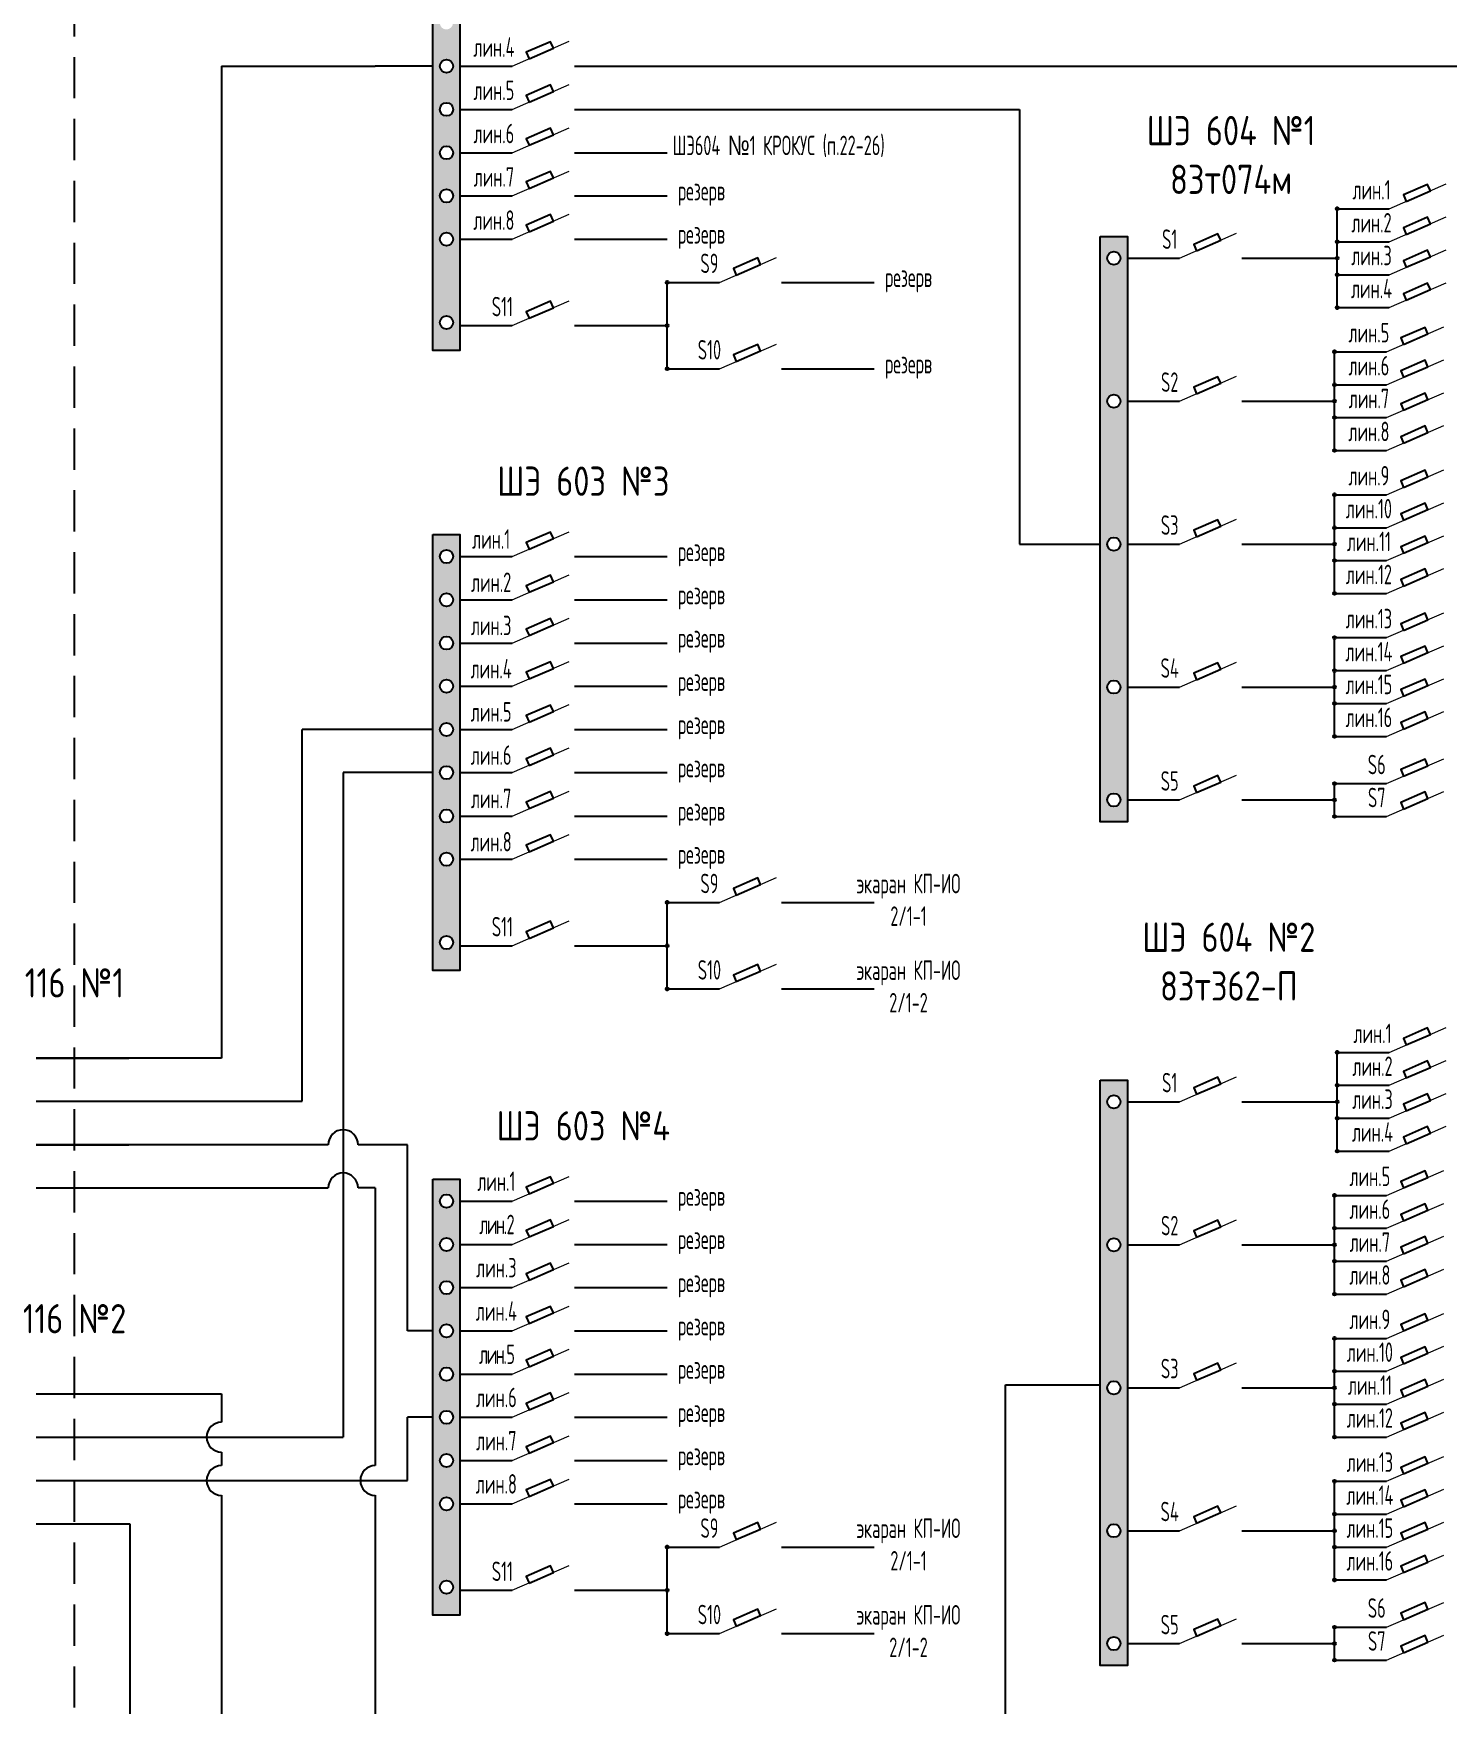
# Model space of a CAD drawing. Header units: millimetres. Extents: x 478 to 775, y 525 to 945.
# Drawn here: x 533.9 to 620.9, y 748.8 to 851.7 of the extents above; entities that cross this region are included whole.
import ezdxf

# ---------------------------------------------------------------- set-up
doc = ezdxf.new("R2010")
doc.units = ezdxf.units.MM
doc.header["$LTSCALE"] = 0.1
doc.linetypes.add('DASHEDX2', pattern=[38.1, 25.4, -12.7])
doc.styles.add('стиль1', font='txt.shx', dxfattribs={"width": 0.75, "height": 1.2})

msp = doc.modelspace()

# ---------------------------------------------------------------- hatches: boundary and pattern name
h = msp.add_hatch(color=256)
h.paths.add_polyline_path([(558.43, 832.14), (560.1, 832.14), (560.1, 858.96), (558.43, 858.96)])
h.paths.add_polyline_path([(558.86, 841.65, -1), (559.67, 841.65, -1)], flags=16)
h.paths.add_polyline_path([(558.86, 844.31, -1), (559.67, 844.31, -1)], flags=16)
h.paths.add_polyline_path([(559.67, 838.99, -1), (558.86, 838.99, -1)], flags=16)
h.paths.add_polyline_path([(558.86, 846.98, -1), (559.67, 846.98, -1)], flags=16)
h.paths.add_polyline_path([(558.86, 849.64, -1), (559.67, 849.64, -1)], flags=16)
h.paths.add_polyline_path([(559.67, 833.86, -1), (558.86, 833.86, -1)], flags=16)
h.paths.add_polyline_path([(558.86, 852.3, -1), (559.67, 852.3, -1)], flags=16)
h.paths.add_polyline_path([(558.86, 854.96, -1), (559.67, 854.96, -1)], flags=16)
h.paths.add_polyline_path([(558.86, 857.62, -1), (559.67, 857.62, -1)], flags=16)
h = msp.add_hatch(color=256)
h.paths.add_polyline_path([(614.16, 840.86), (614.07, 840.86), (614.07, 840.77, 0.414214)], flags=17)
h.paths.add_polyline_path([(613.98, 840.86, 0.414214), (614.07, 840.77), (614.07, 840.86), (614.16, 840.86, 1)])
h = msp.add_hatch(color=256)
h.paths.add_polyline_path([(599.49, 803.12), (601.17, 803.12), (601.17, 839.16), (599.49, 839.16)])
h.paths.add_polyline_path([(599.92, 820.22, -1), (600.74, 820.22, -1)], flags=16)
h.paths.add_polyline_path([(600.74, 811.42, -1), (599.92, 811.42, -1)], flags=16)
h.paths.add_polyline_path([(599.92, 829.02, -1), (600.74, 829.02, -1)], flags=16)
h.paths.add_polyline_path([(600.74, 804.47, -1), (599.92, 804.47, -1)], flags=16)
h.paths.add_polyline_path([(599.92, 837.82, -1), (600.74, 837.82, -1)], flags=16)
h = msp.add_hatch(color=256)
h.paths.add_polyline_path([(614.16, 838.83), (614.07, 838.83), (614.07, 838.74, 0.414214)], flags=17)
h.paths.add_polyline_path([(613.98, 838.83, 0.414214), (614.07, 838.74), (614.07, 838.83), (614.16, 838.83, 1)])
h = msp.add_hatch(color=256)
h.paths.add_polyline_path([(614.16, 837.82), (614.07, 837.82), (614.07, 837.73, 0.414214)], flags=17)
h.paths.add_polyline_path([(613.98, 837.82, 0.414214), (614.07, 837.73), (614.07, 837.82), (614.16, 837.82, 1)])
h = msp.add_hatch(color=256)
h.paths.add_polyline_path([(572.94, 836.33), (572.85, 836.33), (572.85, 836.24, 0.414214)], flags=17)
h.paths.add_polyline_path([(572.76, 836.33, 0.414214), (572.85, 836.24), (572.85, 836.33), (572.94, 836.33, 1)])
h = msp.add_hatch(color=256)
h.paths.add_polyline_path([(614.16, 836.8), (614.07, 836.8), (614.07, 836.71, 0.414214)], flags=17)
h.paths.add_polyline_path([(613.98, 836.8, 0.414214), (614.07, 836.71), (614.07, 836.8), (614.16, 836.8, 1)])
h = msp.add_hatch(color=256)
h.paths.add_polyline_path([(614.16, 834.78), (614.07, 834.78), (614.07, 834.69, 0.414214)], flags=17)
h.paths.add_polyline_path([(613.98, 834.78, 0.414214), (614.07, 834.69), (614.07, 834.78), (614.16, 834.78, 1)])
h = msp.add_hatch(color=256)
h.paths.add_polyline_path([(572.94, 833.67), (572.85, 833.67), (572.85, 833.58, 0.414214)], flags=17)
h.paths.add_polyline_path([(572.76, 833.67, 0.414214), (572.85, 833.58), (572.85, 833.67), (572.94, 833.67, 1)])
h = msp.add_hatch(color=256)
h.paths.add_polyline_path([(614, 832.06), (613.91, 832.06), (613.91, 831.97, 0.414214)], flags=17)
h.paths.add_polyline_path([(613.82, 832.06, 0.414214), (613.91, 831.97), (613.91, 832.06), (614, 832.06, 1)])
h = msp.add_hatch(color=256)
h.paths.add_polyline_path([(572.94, 831.01), (572.85, 831.01), (572.85, 830.91, 0.414214)], flags=17)
h.paths.add_polyline_path([(572.76, 831.01, 0.414214), (572.85, 830.91), (572.85, 831.01), (572.94, 831.01, 1)])
h = msp.add_hatch(color=256)
h.paths.add_polyline_path([(614, 830.03), (613.91, 830.03), (613.91, 829.94, 0.414214)], flags=17)
h.paths.add_polyline_path([(613.82, 830.03, 0.414214), (613.91, 829.94), (613.91, 830.03), (614, 830.03, 1)])
h = msp.add_hatch(color=256)
h.paths.add_polyline_path([(614, 829.02), (613.91, 829.02), (613.91, 828.93, 0.414214)], flags=17)
h.paths.add_polyline_path([(613.82, 829.02, 0.414214), (613.91, 828.93), (613.91, 829.02), (614, 829.02, 1)])
h = msp.add_hatch(color=256)
h.paths.add_polyline_path([(614, 828.01), (613.91, 828.01), (613.91, 827.91, 0.414214)], flags=17)
h.paths.add_polyline_path([(613.82, 828.01, 0.414214), (613.91, 827.91), (613.91, 828.01), (614, 828.01, 1)])
h = msp.add_hatch(color=256)
h.paths.add_polyline_path([(614, 825.98), (613.91, 825.98), (613.91, 825.89, 0.414214)], flags=17)
h.paths.add_polyline_path([(613.82, 825.98, 0.414214), (613.91, 825.89), (613.91, 825.98), (614, 825.98, 1)])
h = msp.add_hatch(color=256)
h.paths.add_polyline_path([(614, 823.26), (613.91, 823.26), (613.91, 823.17, 0.414214)], flags=17)
h.paths.add_polyline_path([(613.82, 823.26, 0.414214), (613.91, 823.17), (613.91, 823.26), (614, 823.26, 1)])
h = msp.add_hatch(color=256)
h.paths.add_polyline_path([(614, 821.23), (613.91, 821.23), (613.91, 821.14, 0.414214)], flags=17)
h.paths.add_polyline_path([(613.82, 821.23, 0.414214), (613.91, 821.14), (613.91, 821.23), (614, 821.23, 1)])
h = msp.add_hatch(color=256)
h.paths.add_polyline_path([(558.43, 793.98), (560.1, 793.98), (560.1, 820.8), (558.43, 820.8)])
h.paths.add_polyline_path([(558.86, 803.48, -1), (559.67, 803.48, -1)], flags=16)
h.paths.add_polyline_path([(558.86, 806.15, -1), (559.67, 806.15, -1)], flags=16)
h.paths.add_polyline_path([(559.67, 800.82, -1), (558.86, 800.82, -1)], flags=16)
h.paths.add_polyline_path([(558.86, 808.81, -1), (559.67, 808.81, -1)], flags=16)
h.paths.add_polyline_path([(558.86, 811.47, -1), (559.67, 811.47, -1)], flags=16)
h.paths.add_polyline_path([(559.67, 795.69, -1), (558.86, 795.69, -1)], flags=16)
h.paths.add_polyline_path([(558.86, 814.13, -1), (559.67, 814.13, -1)], flags=16)
h.paths.add_polyline_path([(558.86, 816.79, -1), (559.67, 816.79, -1)], flags=16)
h.paths.add_polyline_path([(558.86, 819.45, -1), (559.67, 819.45, -1)], flags=16)
h = msp.add_hatch(color=256)
h.paths.add_polyline_path([(614, 820.22), (613.91, 820.22), (613.91, 820.13, 0.414214)], flags=17)
h.paths.add_polyline_path([(613.82, 820.22, 0.414214), (613.91, 820.13), (613.91, 820.22), (614, 820.22, 1)])
h = msp.add_hatch(color=256)
h.paths.add_polyline_path([(614, 819.21), (613.91, 819.21), (613.91, 819.11, 0.414214)], flags=17)
h.paths.add_polyline_path([(613.82, 819.21, 0.414214), (613.91, 819.11), (613.91, 819.21), (614, 819.21, 1)])
h = msp.add_hatch(color=256)
h.paths.add_polyline_path([(614, 817.18), (613.91, 817.18), (613.91, 817.09, 0.414214)], flags=17)
h.paths.add_polyline_path([(613.82, 817.18, 0.414214), (613.91, 817.09), (613.91, 817.18), (614, 817.18, 1)])
h = msp.add_hatch(color=256)
h.paths.add_polyline_path([(614, 814.46), (613.91, 814.46), (613.91, 814.37, 0.414214)], flags=17)
h.paths.add_polyline_path([(613.82, 814.46, 0.414214), (613.91, 814.37), (613.91, 814.46), (614, 814.46, 1)])
h = msp.add_hatch(color=256)
h.paths.add_polyline_path([(614, 812.43), (613.91, 812.43), (613.91, 812.34, 0.414214)], flags=17)
h.paths.add_polyline_path([(613.82, 812.43, 0.414214), (613.91, 812.34), (613.91, 812.43), (614, 812.43, 1)])
h = msp.add_hatch(color=256)
h.paths.add_polyline_path([(614, 811.42), (613.91, 811.42), (613.91, 811.33, 0.414214)], flags=17)
h.paths.add_polyline_path([(613.82, 811.42, 0.414214), (613.91, 811.33), (613.91, 811.42), (614, 811.42, 1)])
h = msp.add_hatch(color=256)
h.paths.add_polyline_path([(614, 810.41), (613.91, 810.41), (613.91, 810.32, 0.414214)], flags=17)
h.paths.add_polyline_path([(613.82, 810.41, 0.414214), (613.91, 810.32), (613.91, 810.41), (614, 810.41, 1)])
h = msp.add_hatch(color=256)
h.paths.add_polyline_path([(614, 808.38), (613.91, 808.38), (613.91, 808.29, 0.414214)], flags=17)
h.paths.add_polyline_path([(613.82, 808.38, 0.414214), (613.91, 808.29), (613.91, 808.38), (614, 808.38, 1)])
h = msp.add_hatch(color=256)
h.paths.add_polyline_path([(614, 805.48), (613.91, 805.48), (613.91, 805.39, 0.414214)], flags=17)
h.paths.add_polyline_path([(613.82, 805.48, 0.414214), (613.91, 805.39), (613.91, 805.48), (614, 805.48, 1)])
h = msp.add_hatch(color=256)
h.paths.add_polyline_path([(614, 804.47), (613.91, 804.47), (613.91, 804.38, 0.414214)], flags=17)
h.paths.add_polyline_path([(613.82, 804.47, 0.414214), (613.91, 804.38), (613.91, 804.47), (614, 804.47, 1)])
h = msp.add_hatch(color=256)
h.paths.add_polyline_path([(614, 803.45), (613.91, 803.45), (613.91, 803.36, 0.414214)], flags=17)
h.paths.add_polyline_path([(613.82, 803.45, 0.414214), (613.91, 803.36), (613.91, 803.45), (614, 803.45, 1)])
h = msp.add_hatch(color=256)
h.paths.add_polyline_path([(572.94, 798.16), (572.85, 798.16), (572.85, 798.07, 0.414214)], flags=17)
h.paths.add_polyline_path([(572.76, 798.16, 0.414214), (572.85, 798.07), (572.85, 798.16), (572.94, 798.16, 1)])
h = msp.add_hatch(color=256)
h.paths.add_polyline_path([(572.94, 795.5), (572.85, 795.5), (572.85, 795.41, 0.414214)], flags=17)
h.paths.add_polyline_path([(572.76, 795.5, 0.414214), (572.85, 795.41), (572.85, 795.5), (572.94, 795.5, 1)])
h = msp.add_hatch(color=256)
h.paths.add_polyline_path([(572.94, 792.84), (572.85, 792.84), (572.85, 792.75, 0.414214)], flags=17)
h.paths.add_polyline_path([(572.76, 792.84, 0.414214), (572.85, 792.75), (572.85, 792.84), (572.94, 792.84, 1)])
h = msp.add_hatch(color=256)
h.paths.add_polyline_path([(614.16, 788.93), (614.07, 788.93), (614.07, 788.84, 0.414214)], flags=17)
h.paths.add_polyline_path([(613.98, 788.93, 0.414214), (614.07, 788.84), (614.07, 788.93), (614.16, 788.93, 1)])
h = msp.add_hatch(color=256)
h.paths.add_polyline_path([(599.49, 751.2), (601.17, 751.2), (601.17, 787.23), (599.49, 787.23)])
h.paths.add_polyline_path([(599.92, 768.29, -1), (600.74, 768.29, -1)], flags=16)
h.paths.add_polyline_path([(600.74, 759.49, -1), (599.92, 759.49, -1)], flags=16)
h.paths.add_polyline_path([(599.92, 777.09, -1), (600.74, 777.09, -1)], flags=16)
h.paths.add_polyline_path([(600.74, 752.54, -1), (599.92, 752.54, -1)], flags=16)
h.paths.add_polyline_path([(599.92, 785.89, -1), (600.74, 785.89, -1)], flags=16)
h = msp.add_hatch(color=256)
h.paths.add_polyline_path([(614.16, 786.91), (614.07, 786.91), (614.07, 786.82, 0.414214)], flags=17)
h.paths.add_polyline_path([(613.98, 786.91, 0.414214), (614.07, 786.82), (614.07, 786.91), (614.16, 786.91, 1)])
h = msp.add_hatch(color=256)
h.paths.add_polyline_path([(614.16, 785.89), (614.07, 785.89), (614.07, 785.8, 0.414214)], flags=17)
h.paths.add_polyline_path([(613.98, 785.89, 0.414214), (614.07, 785.8), (614.07, 785.89), (614.16, 785.89, 1)])
h = msp.add_hatch(color=256)
h.paths.add_polyline_path([(614.16, 784.88), (614.07, 784.88), (614.07, 784.79, 0.414214)], flags=17)
h.paths.add_polyline_path([(613.98, 784.88, 0.414214), (614.07, 784.79), (614.07, 784.88), (614.16, 784.88, 1)])
h = msp.add_hatch(color=256)
h.paths.add_polyline_path([(614.16, 782.85), (614.07, 782.85), (614.07, 782.76, 0.414214)], flags=17)
h.paths.add_polyline_path([(613.98, 782.85, 0.414214), (614.07, 782.76), (614.07, 782.85), (614.16, 782.85, 1)])
h = msp.add_hatch(color=256)
h.paths.add_polyline_path([(558.43, 754.3), (560.1, 754.3), (560.1, 781.12), (558.43, 781.12)])
h.paths.add_polyline_path([(558.86, 763.81, -1), (559.67, 763.81, -1)], flags=16)
h.paths.add_polyline_path([(558.86, 766.47, -1), (559.67, 766.47, -1)], flags=16)
h.paths.add_polyline_path([(559.67, 761.14, -1), (558.86, 761.14, -1)], flags=16)
h.paths.add_polyline_path([(558.86, 769.13, -1), (559.67, 769.13, -1)], flags=16)
h.paths.add_polyline_path([(558.86, 771.79, -1), (559.67, 771.79, -1)], flags=16)
h.paths.add_polyline_path([(559.67, 756.01, -1), (558.86, 756.01, -1)], flags=16)
h.paths.add_polyline_path([(558.86, 774.45, -1), (559.67, 774.45, -1)], flags=16)
h.paths.add_polyline_path([(558.86, 777.11, -1), (559.67, 777.11, -1)], flags=16)
h.paths.add_polyline_path([(558.86, 779.78, -1), (559.67, 779.78, -1)], flags=16)
h = msp.add_hatch(color=256)
h.paths.add_polyline_path([(614, 780.13), (613.91, 780.13), (613.91, 780.04, 0.414214)], flags=17)
h.paths.add_polyline_path([(613.82, 780.13, 0.414214), (613.91, 780.04), (613.91, 780.13), (614, 780.13, 1)])
h = msp.add_hatch(color=256)
h.paths.add_polyline_path([(614, 778.11), (613.91, 778.11), (613.91, 778.02, 0.414214)], flags=17)
h.paths.add_polyline_path([(613.82, 778.11, 0.414214), (613.91, 778.02), (613.91, 778.11), (614, 778.11, 1)])
h = msp.add_hatch(color=256)
h.paths.add_polyline_path([(614, 777.09), (613.91, 777.09), (613.91, 777, 0.414214)], flags=17)
h.paths.add_polyline_path([(613.82, 777.09, 0.414214), (613.91, 777), (613.91, 777.09), (614, 777.09, 1)])
h = msp.add_hatch(color=256)
h.paths.add_polyline_path([(614, 776.08), (613.91, 776.08), (613.91, 775.99, 0.414214)], flags=17)
h.paths.add_polyline_path([(613.82, 776.08, 0.414214), (613.91, 775.99), (613.91, 776.08), (614, 776.08, 1)])
h = msp.add_hatch(color=256)
h.paths.add_polyline_path([(614, 774.05), (613.91, 774.05), (613.91, 773.96, 0.414214)], flags=17)
h.paths.add_polyline_path([(613.82, 774.05, 0.414214), (613.91, 773.96), (613.91, 774.05), (614, 774.05, 1)])
h = msp.add_hatch(color=256)
h.paths.add_polyline_path([(614, 771.33), (613.91, 771.33), (613.91, 771.24, 0.414214)], flags=17)
h.paths.add_polyline_path([(613.82, 771.33, 0.414214), (613.91, 771.24), (613.91, 771.33), (614, 771.33, 1)])
h = msp.add_hatch(color=256)
h.paths.add_polyline_path([(614, 769.31), (613.91, 769.31), (613.91, 769.22, 0.414214)], flags=17)
h.paths.add_polyline_path([(613.82, 769.31, 0.414214), (613.91, 769.22), (613.91, 769.31), (614, 769.31, 1)])
h = msp.add_hatch(color=256)
h.paths.add_polyline_path([(614, 768.29), (613.91, 768.29), (613.91, 768.2, 0.414214)], flags=17)
h.paths.add_polyline_path([(613.82, 768.29, 0.414214), (613.91, 768.2), (613.91, 768.29), (614, 768.29, 1)])
h = msp.add_hatch(color=256)
h.paths.add_polyline_path([(614, 767.28), (613.91, 767.28), (613.91, 767.19, 0.414214)], flags=17)
h.paths.add_polyline_path([(613.82, 767.28, 0.414214), (613.91, 767.19), (613.91, 767.28), (614, 767.28, 1)])
h = msp.add_hatch(color=256)
h.paths.add_polyline_path([(614, 765.25), (613.91, 765.25), (613.91, 765.16, 0.414214)], flags=17)
h.paths.add_polyline_path([(613.82, 765.25, 0.414214), (613.91, 765.16), (613.91, 765.25), (614, 765.25, 1)])
h = msp.add_hatch(color=256)
h.paths.add_polyline_path([(614, 762.53), (613.91, 762.53), (613.91, 762.44, 0.414214)], flags=17)
h.paths.add_polyline_path([(613.82, 762.53, 0.414214), (613.91, 762.44), (613.91, 762.53), (614, 762.53, 1)])
h = msp.add_hatch(color=256)
h.paths.add_polyline_path([(614, 760.51), (613.91, 760.51), (613.91, 760.42, 0.414214)], flags=17)
h.paths.add_polyline_path([(613.82, 760.51, 0.414214), (613.91, 760.42), (613.91, 760.51), (614, 760.51, 1)])
h = msp.add_hatch(color=256)
h.paths.add_polyline_path([(614, 759.49), (613.91, 759.49), (613.91, 759.4, 0.414214)], flags=17)
h.paths.add_polyline_path([(613.82, 759.49, 0.414214), (613.91, 759.4), (613.91, 759.49), (614, 759.49, 1)])
h = msp.add_hatch(color=256)
h.paths.add_polyline_path([(572.94, 758.48), (572.85, 758.48), (572.85, 758.39, 0.414214)], flags=17)
h.paths.add_polyline_path([(572.76, 758.48, 0.414214), (572.85, 758.39), (572.85, 758.48), (572.94, 758.48, 1)])
h = msp.add_hatch(color=256)
h.paths.add_polyline_path([(614, 758.48), (613.91, 758.48), (613.91, 758.39, 0.414214)], flags=17)
h.paths.add_polyline_path([(613.82, 758.48, 0.414214), (613.91, 758.39), (613.91, 758.48), (614, 758.48, 1)])
h = msp.add_hatch(color=256)
h.paths.add_polyline_path([(614, 756.46), (613.91, 756.46), (613.91, 756.36, 0.414214)], flags=17)
h.paths.add_polyline_path([(613.82, 756.46, 0.414214), (613.91, 756.36), (613.91, 756.46), (614, 756.46, 1)])
h = msp.add_hatch(color=256)
h.paths.add_polyline_path([(572.94, 755.82), (572.85, 755.82), (572.85, 755.73, 0.414214)], flags=17)
h.paths.add_polyline_path([(572.76, 755.82, 0.414214), (572.85, 755.73), (572.85, 755.82), (572.94, 755.82, 1)])
h = msp.add_hatch(color=256)
h.paths.add_polyline_path([(572.94, 753.16), (572.85, 753.16), (572.85, 753.07, 0.414214)], flags=17)
h.paths.add_polyline_path([(572.76, 753.16, 0.414214), (572.85, 753.07), (572.85, 753.16), (572.94, 753.16, 1)])
h = msp.add_hatch(color=256)
h.paths.add_polyline_path([(614, 753.55), (613.91, 753.55), (613.91, 753.46, 0.414214)], flags=17)
h.paths.add_polyline_path([(613.82, 753.55, 0.414214), (613.91, 753.46), (613.91, 753.55), (614, 753.55, 1)])
h = msp.add_hatch(color=256)
h.paths.add_polyline_path([(614, 752.54), (613.91, 752.54), (613.91, 752.45, 0.414214)], flags=17)
h.paths.add_polyline_path([(613.82, 752.54, 0.414214), (613.91, 752.45), (613.91, 752.54), (614, 752.54, 1)])
h = msp.add_hatch(color=256)
h.paths.add_polyline_path([(614, 751.53), (613.91, 751.53), (613.91, 751.44, 0.414214)], flags=17)
h.paths.add_polyline_path([(613.82, 751.53, 0.414214), (613.91, 751.44), (613.91, 751.53), (614, 751.53, 1)])

# ---------------------------------------------------------------- linework, layer by layer
at = {"linetype": 'DASHEDX2'}
msp.add_line((536.36, 899.73), (536.36, 583.51), dxfattribs=at)
at = {"lineweight": 15}
for p, q in [((563.32, 849.64), (566.83, 851.17)), ((563.32, 846.98), (566.83, 848.5)), ((563.32, 844.31), (566.83, 845.84)), ((563.32, 841.65), (566.83, 843.18)), ((617.28, 840.86), (620.79, 842.39)), ((563.32, 838.99), (566.83, 840.52)), ((617.28, 838.83), (620.79, 840.36)), ((604.38, 837.82), (607.89, 839.35)), ((576.06, 836.33), (579.57, 837.86)), ((617.28, 836.8), (620.79, 838.33)), ((617.28, 834.78), (620.79, 836.31)), ((563.32, 833.67), (566.83, 835.2)), ((617.12, 832.06), (620.63, 833.59)), ((576.06, 831.01), (579.57, 832.53)), ((617.12, 830.03), (620.63, 831.56)), ((604.38, 829.02), (607.89, 830.55)), ((617.12, 828.01), (620.63, 829.53)), ((617.12, 825.98), (620.63, 827.51)), ((617.12, 823.26), (620.63, 824.79)), ((617.12, 821.23), (620.63, 822.76)), ((563.32, 819.45), (566.83, 820.98)), ((604.38, 820.22), (607.89, 821.75)), ((617.12, 819.21), (620.63, 820.73)), ((563.32, 816.79), (566.83, 818.32)), ((617.12, 817.18), (620.63, 818.71)), ((617.12, 814.46), (620.63, 815.99)), ((563.32, 814.13), (566.83, 815.66)), ((617.12, 812.43), (620.63, 813.96)), ((563.32, 811.47), (566.83, 813)), ((604.38, 811.42), (607.89, 812.95)), ((617.12, 810.41), (620.63, 811.93)), ((563.32, 808.81), (566.83, 810.34)), ((617.12, 808.38), (620.63, 809.91)), ((563.32, 806.15), (566.83, 807.67)), ((617.12, 805.48), (620.63, 807.01)), ((604.38, 804.47), (607.89, 805.99)), ((563.32, 803.48), (566.83, 805.01)), ((617.12, 803.45), (620.63, 804.98)), ((563.32, 800.82), (566.83, 802.35)), ((576.06, 798.16), (579.57, 799.69)), ((563.32, 795.5), (566.83, 797.03)), ((576.06, 792.84), (579.57, 794.37)), ((617.28, 788.93), (620.79, 790.46)), ((617.28, 786.91), (620.79, 788.43)), ((604.38, 785.89), (607.89, 787.42)), ((617.28, 784.88), (620.79, 786.41)), ((617.28, 782.85), (620.79, 784.38)), ((563.32, 779.78), (566.83, 781.3)), ((617.12, 780.13), (620.63, 781.66)), ((617.12, 778.11), (620.63, 779.64)), ((563.32, 777.11), (566.83, 778.64)), ((604.38, 777.09), (607.89, 778.62)), ((617.12, 776.08), (620.63, 777.61)), ((563.32, 774.45), (566.83, 775.98)), ((617.12, 774.05), (620.63, 775.58)), ((563.32, 771.79), (566.83, 773.32)), ((617.12, 771.33), (620.63, 772.86)), ((563.32, 769.13), (566.83, 770.66)), ((617.12, 769.31), (620.63, 770.84)), ((604.38, 768.29), (607.89, 769.82)), ((617.12, 767.28), (620.63, 768.81)), ((563.32, 766.47), (566.83, 768)), ((617.12, 765.25), (620.63, 766.78)), ((563.32, 763.81), (566.83, 765.33)), ((617.12, 762.53), (620.63, 764.06)), ((563.32, 761.14), (566.83, 762.67)), ((617.12, 760.51), (620.63, 762.04)), ((604.38, 759.49), (607.89, 761.02)), ((576.06, 758.48), (579.57, 760.01)), ((617.12, 758.48), (620.63, 760.01)), ((563.32, 755.82), (566.83, 757.35)), ((617.12, 756.46), (620.63, 757.98)), ((617.12, 753.55), (620.63, 755.08)), ((576.06, 753.16), (579.57, 754.69)), ((604.38, 752.54), (607.89, 754.07)), ((617.12, 751.53), (620.63, 753.06))]:
    msp.add_line(p, q, dxfattribs=at)
for p, q in [((545.43, 849.64), (554.89, 849.64)), ((545.43, 849.64), (545.43, 788.58)), ((558.43, 849.64), (554.89, 849.64)), ((560.1, 849.64), (563.32, 849.64)), ((567.14, 849.64), (572.85, 849.64)), ((572.85, 849.64), (642.64, 849.64)), ((560.1, 846.98), (563.32, 846.98)), ((567.14, 846.98), (572.85, 846.98)), ((572.85, 846.98), (594.52, 846.98)), ((594.52, 846.98), (594.52, 820.22)), ((560.1, 844.31), (563.32, 844.31)), ((567.14, 844.31), (572.85, 844.31)), ((560.1, 841.65), (563.32, 841.65)), ((567.14, 841.65), (572.85, 841.65)), ((614.07, 840.86), (617.28, 840.86)), ((614.07, 834.78), (614.07, 840.86)), ((560.1, 838.99), (563.32, 838.99)), ((567.14, 838.99), (572.85, 838.99)), ((614.07, 838.83), (617.28, 838.83)), ((601.17, 837.82), (604.38, 837.82)), ((608.21, 837.82), (614.07, 837.82)), ((572.85, 836.33), (576.06, 836.33)), ((572.85, 831.01), (572.85, 836.33)), ((579.89, 836.33), (585.59, 836.33)), ((614.07, 836.8), (617.28, 836.8)), ((614.07, 834.78), (617.28, 834.78)), ((560.1, 833.67), (563.32, 833.67)), ((567.14, 833.67), (572.85, 833.67)), ((613.91, 832.06), (617.12, 832.06)), ((613.91, 825.98), (613.91, 832.06)), ((572.85, 831.01), (576.06, 831.01)), ((579.89, 831.01), (585.59, 831.01)), ((613.91, 830.03), (617.12, 830.03)), ((601.17, 829.02), (604.38, 829.02)), ((608.21, 829.02), (613.91, 829.02)), ((613.91, 828.01), (617.12, 828.01)), ((613.91, 825.98), (617.12, 825.98)), ((613.91, 823.26), (617.12, 823.26)), ((613.91, 817.18), (613.91, 823.26)), ((613.91, 821.23), (617.12, 821.23)), ((594.52, 820.22), (599.49, 820.22)), ((601.17, 820.22), (604.38, 820.22)), ((608.21, 820.22), (613.91, 820.22)), ((560.1, 819.45), (563.32, 819.45)), ((567.14, 819.45), (572.85, 819.45)), ((613.91, 819.21), (617.12, 819.21)), ((560.1, 816.79), (563.32, 816.79)), ((567.14, 816.79), (572.85, 816.79)), ((613.91, 817.18), (617.12, 817.18)), ((560.1, 814.13), (563.32, 814.13)), ((567.14, 814.13), (572.85, 814.13)), ((613.91, 814.46), (617.12, 814.46)), ((613.91, 808.38), (613.91, 814.46)), ((613.91, 812.43), (617.12, 812.43)), ((560.1, 811.47), (563.32, 811.47)), ((567.14, 811.47), (572.85, 811.47)), ((601.17, 811.42), (604.38, 811.42)), ((608.21, 811.42), (613.91, 811.42)), ((613.91, 810.41), (617.12, 810.41)), ((558.43, 808.81), (550.4, 808.81)), ((550.4, 785.92), (550.4, 808.81)), ((560.1, 808.81), (563.32, 808.81)), ((567.14, 808.81), (572.85, 808.81)), ((613.91, 808.38), (617.12, 808.38)), ((558.43, 806.15), (552.91, 806.15)), ((552.91, 806.15), (552.91, 765.25)), ((560.1, 806.15), (563.32, 806.15)), ((567.14, 806.15), (572.85, 806.15)), ((613.91, 805.48), (617.12, 805.48)), ((613.91, 803.45), (613.91, 805.48)), ((601.17, 804.47), (604.38, 804.47)), ((608.21, 804.47), (613.91, 804.47)), ((560.1, 803.48), (563.32, 803.48)), ((567.14, 803.48), (572.85, 803.48)), ((613.91, 803.45), (617.12, 803.45)), ((560.1, 800.82), (563.32, 800.82)), ((567.14, 800.82), (572.85, 800.82)), ((572.85, 798.16), (576.06, 798.16)), ((572.85, 792.84), (572.85, 798.16)), ((579.89, 798.16), (585.59, 798.16)), ((560.1, 795.5), (563.32, 795.5)), ((567.14, 795.5), (572.85, 795.5)), ((572.85, 792.84), (576.06, 792.84)), ((579.89, 792.84), (585.59, 792.84)), ((534.02, 788.58), (539.72, 788.58)), ((545.43, 788.58), (534.02, 788.58)), ((614.07, 788.93), (617.28, 788.93)), ((614.07, 782.85), (614.07, 788.93)), ((534.02, 785.92), (550.4, 785.92)), ((614.07, 786.91), (617.28, 786.91)), ((601.17, 785.89), (604.38, 785.89)), ((608.21, 785.89), (614.07, 785.89)), ((614.07, 784.88), (617.28, 784.88)), ((534.02, 783.25), (539.72, 783.25)), ((551.99, 783.25), (534.02, 783.25)), ((556.87, 783.25), (553.83, 783.25)), ((556.87, 771.79), (556.87, 783.25)), ((614.07, 782.85), (617.28, 782.85)), ((534.02, 780.59), (551.99, 780.59)), ((554.89, 780.59), (553.83, 780.59)), ((554.89, 780.59), (554.89, 763.5)), ((560.1, 779.78), (563.32, 779.78)), ((567.14, 779.78), (572.85, 779.78)), ((613.91, 780.13), (617.12, 780.13)), ((613.91, 774.05), (613.91, 780.13)), ((613.91, 778.11), (617.12, 778.11)), ((560.1, 777.11), (563.32, 777.11)), ((567.14, 777.11), (572.85, 777.11)), ((601.17, 777.09), (604.38, 777.09)), ((608.21, 777.09), (613.91, 777.09)), ((613.91, 776.08), (617.12, 776.08)), ((560.1, 774.45), (563.32, 774.45)), ((567.14, 774.45), (572.85, 774.45)), ((613.91, 774.05), (617.12, 774.05)), ((558.43, 771.79), (556.87, 771.79)), ((560.1, 771.79), (563.32, 771.79)), ((567.14, 771.79), (572.85, 771.79)), ((613.91, 771.33), (617.12, 771.33)), ((613.91, 765.25), (613.91, 771.33)), ((560.1, 769.13), (563.32, 769.13)), ((567.14, 769.13), (572.85, 769.13)), ((593.66, 739.07), (593.66, 768.47)), ((593.66, 768.47), (599.49, 768.47)), ((613.91, 769.31), (617.12, 769.31)), ((534.02, 767.91), (539.72, 767.91)), ((534.02, 767.91), (545.43, 767.91)), ((545.43, 767.91), (545.43, 766.17)), ((601.17, 768.29), (604.38, 768.29)), ((608.21, 768.29), (613.91, 768.29)), ((558.43, 766.47), (556.87, 766.47)), ((556.87, 762.58), (556.87, 766.47)), ((560.1, 766.47), (563.32, 766.47)), ((567.14, 766.47), (572.85, 766.47)), ((613.91, 767.28), (617.12, 767.28)), ((534.02, 765.25), (552.91, 765.25)), ((545.43, 764.33), (545.43, 763.5)), ((613.91, 765.25), (617.12, 765.25)), ((560.1, 763.81), (563.32, 763.81)), ((567.14, 763.81), (572.85, 763.81)), ((534.02, 762.58), (556.87, 762.58)), ((613.91, 762.53), (617.12, 762.53)), ((613.91, 756.46), (613.91, 762.53)), ((545.43, 761.67), (545.43, 727)), ((554.89, 761.67), (554.89, 616.55)), ((560.1, 761.14), (563.32, 761.14)), ((567.14, 761.14), (572.85, 761.14)), ((613.91, 760.51), (617.12, 760.51)), ((534.02, 759.92), (539.79, 759.92)), ((539.79, 759.92), (539.79, 619.22)), ((601.17, 759.49), (604.38, 759.49)), ((608.21, 759.49), (613.91, 759.49)), ((572.85, 758.48), (576.06, 758.48)), ((572.85, 753.16), (572.85, 758.48)), ((579.89, 758.48), (585.59, 758.48)), ((613.91, 758.48), (617.12, 758.48)), ((613.91, 756.46), (617.12, 756.46)), ((560.1, 755.82), (563.32, 755.82)), ((567.14, 755.82), (572.85, 755.82)), ((572.85, 753.16), (576.06, 753.16)), ((579.89, 753.16), (585.59, 753.16)), ((613.91, 753.55), (617.12, 753.55)), ((613.91, 751.53), (613.91, 753.55)), ((601.17, 752.54), (604.38, 752.54)), ((608.21, 752.54), (613.91, 752.54)), ((613.91, 751.53), (617.12, 751.53))]:
    msp.add_line(p, q)
for points in [[(558.43, 858.96), (560.1, 858.96), (560.1, 832.14), (558.43, 832.14)], [(564.36, 850.09), (565.85, 850.74), (565.68, 851.14), (564.18, 850.49)], [(564.36, 847.43), (565.85, 848.08), (565.68, 848.48), (564.18, 847.83)], [(564.36, 844.77), (565.85, 845.42), (565.68, 845.82), (564.18, 845.17)], [(564.36, 842.11), (565.85, 842.76), (565.68, 843.16), (564.18, 842.51)], [(618.32, 841.31), (619.82, 841.96), (619.64, 842.36), (618.15, 841.71)], [(564.36, 839.44), (565.85, 840.09), (565.68, 840.5), (564.18, 839.85)], [(618.32, 839.28), (619.82, 839.94), (619.64, 840.34), (618.15, 839.69)], [(599.49, 839.16), (601.17, 839.16), (601.17, 803.12), (599.49, 803.12)], [(605.42, 838.27), (606.91, 838.92), (606.74, 839.32), (605.25, 838.67)], [(577.1, 836.78), (578.59, 837.43), (578.42, 837.83), (576.93, 837.18)], [(618.32, 837.26), (619.82, 837.91), (619.64, 838.31), (618.15, 837.66)], [(618.32, 835.23), (619.82, 835.88), (619.64, 836.28), (618.15, 835.63)], [(564.36, 834.12), (565.85, 834.77), (565.68, 835.17), (564.18, 834.52)], [(618.16, 832.51), (619.66, 833.16), (619.48, 833.56), (617.99, 832.91)], [(577.1, 831.46), (578.59, 832.11), (578.42, 832.51), (576.93, 831.86)], [(618.16, 830.49), (619.66, 831.14), (619.48, 831.54), (617.99, 830.89)], [(605.42, 829.47), (606.91, 830.12), (606.74, 830.52), (605.25, 829.87)], [(618.16, 828.46), (619.66, 829.11), (619.48, 829.51), (617.99, 828.86)], [(618.16, 826.43), (619.66, 827.08), (619.48, 827.49), (617.99, 826.83)], [(618.16, 823.71), (619.66, 824.36), (619.48, 824.76), (617.99, 824.11)], [(618.16, 821.69), (619.66, 822.34), (619.48, 822.74), (617.99, 822.09)], [(564.36, 819.91), (565.85, 820.56), (565.68, 820.96), (564.18, 820.31)], [(605.42, 820.67), (606.91, 821.32), (606.74, 821.72), (605.25, 821.07)], [(558.43, 820.8), (560.1, 820.8), (560.1, 793.98), (558.43, 793.98)], [(618.16, 819.66), (619.66, 820.31), (619.48, 820.71), (617.99, 820.06)], [(564.36, 817.25), (565.85, 817.9), (565.68, 818.3), (564.18, 817.65)], [(618.16, 817.63), (619.66, 818.28), (619.48, 818.69), (617.99, 818.04)], [(618.16, 814.91), (619.66, 815.56), (619.48, 815.96), (617.99, 815.31)], [(564.36, 814.59), (565.85, 815.24), (565.68, 815.64), (564.18, 814.99)], [(618.16, 812.89), (619.66, 813.54), (619.48, 813.94), (617.99, 813.29)], [(564.36, 811.92), (565.85, 812.57), (565.68, 812.98), (564.18, 812.33)], [(605.42, 811.87), (606.91, 812.52), (606.74, 812.92), (605.25, 812.27)], [(618.16, 810.86), (619.66, 811.51), (619.48, 811.91), (617.99, 811.26)], [(564.36, 809.26), (565.85, 809.91), (565.68, 810.31), (564.18, 809.66)], [(618.16, 808.83), (619.66, 809.48), (619.48, 809.89), (617.99, 809.24)], [(564.36, 806.6), (565.85, 807.25), (565.68, 807.65), (564.18, 807)], [(618.16, 805.93), (619.66, 806.58), (619.48, 806.99), (617.99, 806.34)], [(605.42, 804.92), (606.91, 805.57), (606.74, 805.97), (605.25, 805.32)], [(564.36, 803.94), (565.85, 804.59), (565.68, 804.99), (564.18, 804.34)], [(618.16, 803.91), (619.66, 804.56), (619.48, 804.96), (617.99, 804.31)], [(564.36, 801.28), (565.85, 801.93), (565.68, 802.33), (564.18, 801.68)], [(577.1, 798.61), (578.59, 799.26), (578.42, 799.67), (576.93, 799.02)], [(564.36, 795.95), (565.85, 796.6), (565.68, 797), (564.18, 796.35)], [(577.1, 793.29), (578.59, 793.94), (578.42, 794.34), (576.93, 793.69)], [(618.32, 789.39), (619.82, 790.04), (619.64, 790.44), (618.15, 789.79)], [(618.32, 787.36), (619.82, 788.01), (619.64, 788.41), (618.15, 787.76)], [(599.49, 787.23), (601.17, 787.23), (601.17, 751.2), (599.49, 751.2)], [(605.42, 786.35), (606.91, 787), (606.74, 787.4), (605.25, 786.75)], [(618.32, 785.33), (619.82, 785.98), (619.64, 786.39), (618.15, 785.74)], [(618.32, 783.31), (619.82, 783.96), (619.64, 784.36), (618.15, 783.71)], [(558.43, 781.12), (560.1, 781.12), (560.1, 754.3), (558.43, 754.3)], [(564.36, 780.23), (565.85, 780.88), (565.68, 781.28), (564.18, 780.63)], [(618.16, 780.59), (619.66, 781.24), (619.48, 781.64), (617.99, 780.99)], [(618.16, 778.56), (619.66, 779.21), (619.48, 779.61), (617.99, 778.96)], [(564.36, 777.57), (565.85, 778.22), (565.68, 778.62), (564.18, 777.97)], [(605.42, 777.55), (606.91, 778.2), (606.74, 778.6), (605.25, 777.95)], [(618.16, 776.53), (619.66, 777.18), (619.48, 777.59), (617.99, 776.94)], [(564.36, 774.91), (565.85, 775.56), (565.68, 775.96), (564.18, 775.31)], [(618.16, 774.51), (619.66, 775.16), (619.48, 775.56), (617.99, 774.91)], [(564.36, 772.24), (565.85, 772.89), (565.68, 773.3), (564.18, 772.65)], [(618.16, 771.79), (619.66, 772.44), (619.48, 772.84), (617.99, 772.19)], [(564.36, 769.58), (565.85, 770.23), (565.68, 770.64), (564.18, 769.98)], [(618.16, 769.76), (619.66, 770.41), (619.48, 770.81), (617.99, 770.16)], [(605.42, 768.75), (606.91, 769.4), (606.74, 769.8), (605.25, 769.15)], [(618.16, 767.73), (619.66, 768.39), (619.48, 768.79), (617.99, 768.14)], [(564.36, 766.92), (565.85, 767.57), (565.68, 767.97), (564.18, 767.32)], [(618.16, 765.71), (619.66, 766.36), (619.48, 766.76), (617.99, 766.11)], [(564.36, 764.26), (565.85, 764.91), (565.68, 765.31), (564.18, 764.66)], [(618.16, 762.99), (619.66, 763.64), (619.48, 764.04), (617.99, 763.39)], [(564.36, 761.6), (565.85, 762.25), (565.68, 762.65), (564.18, 762)], [(618.16, 760.96), (619.66, 761.61), (619.48, 762.01), (617.99, 761.36)], [(605.42, 759.95), (606.91, 760.6), (606.74, 761), (605.25, 760.35)], [(577.1, 758.94), (578.59, 759.59), (578.42, 759.99), (576.93, 759.34)], [(618.16, 758.94), (619.66, 759.59), (619.48, 759.99), (617.99, 759.34)], [(564.36, 756.27), (565.85, 756.92), (565.68, 757.33), (564.18, 756.68)], [(618.16, 756.91), (619.66, 757.56), (619.48, 757.96), (617.99, 757.31)], [(618.16, 754.01), (619.66, 754.66), (619.48, 755.06), (617.99, 754.41)], [(577.1, 753.61), (578.59, 754.26), (578.42, 754.66), (576.93, 754.01)], [(605.42, 753), (606.91, 753.65), (606.74, 754.05), (605.25, 753.4)], [(618.16, 751.98), (619.66, 752.63), (619.48, 753.03), (617.99, 752.38)]]:
    msp.add_lwpolyline(points, close=True)
for centre, radius in [((559.27, 849.64), 0.407), ((559.27, 846.98), 0.407), ((559.27, 844.31), 0.407), ((559.27, 841.65), 0.407), ((614.07, 840.86), 0.0905), ((559.27, 838.99), 0.407), ((614.07, 838.83), 0.0905), ((600.33, 837.82), 0.407), ((614.07, 837.82), 0.0905), ((572.85, 836.33), 0.0905), ((614.07, 836.8), 0.0905), ((559.27, 833.86), 0.407), ((614.07, 834.78), 0.0905), ((572.85, 833.67), 0.0905), ((613.91, 832.06), 0.0905), ((572.85, 831.01), 0.0905), ((600.33, 829.02), 0.407), ((613.91, 830.03), 0.0905), ((613.91, 829.02), 0.0905), ((613.91, 828.01), 0.0905), ((613.91, 825.98), 0.0905), ((613.91, 823.26), 0.0905), ((613.91, 821.23), 0.0905), ((559.27, 819.45), 0.407), ((600.33, 820.22), 0.407), ((613.91, 820.22), 0.0905), ((613.91, 819.21), 0.0905), ((559.27, 816.79), 0.407), ((613.91, 817.18), 0.0905), ((559.27, 814.13), 0.407), ((613.91, 814.46), 0.0905), ((559.27, 811.47), 0.407), ((600.33, 811.42), 0.407), ((613.91, 812.43), 0.0905), ((613.91, 811.42), 0.0905), ((613.91, 810.41), 0.0905), ((559.27, 808.81), 0.407), ((613.91, 808.38), 0.0905), ((559.27, 806.15), 0.407), ((613.91, 805.48), 0.0905), ((600.33, 804.47), 0.407), ((613.91, 804.47), 0.0905), ((559.27, 803.48), 0.407), ((613.91, 803.45), 0.0905), ((559.27, 800.82), 0.407), ((572.85, 798.16), 0.0905), ((559.27, 795.69), 0.407), ((572.85, 795.5), 0.0905), ((572.85, 792.84), 0.0905), ((614.07, 788.93), 0.0905), ((614.07, 786.91), 0.0905), ((600.33, 785.89), 0.407), ((614.07, 785.89), 0.0905), ((614.07, 784.88), 0.0905), ((614.07, 782.85), 0.0905), ((559.27, 779.78), 0.407), ((613.91, 780.13), 0.0905), ((613.91, 778.11), 0.0905), ((559.27, 777.11), 0.407), ((600.33, 777.09), 0.407), ((613.91, 777.09), 0.0905), ((613.91, 776.08), 0.0905), ((559.27, 774.45), 0.407), ((613.91, 774.05), 0.0905), ((559.27, 771.79), 0.407), ((613.91, 771.33), 0.0905), ((559.27, 769.13), 0.407), ((600.33, 768.29), 0.407), ((613.91, 769.31), 0.0905), ((613.91, 768.29), 0.0905), ((559.27, 766.47), 0.407), ((613.91, 767.28), 0.0905), ((613.91, 765.25), 0.0905), ((559.27, 763.81), 0.407), ((613.91, 762.53), 0.0905), ((559.27, 761.14), 0.407), ((613.91, 760.51), 0.0905), ((600.33, 759.49), 0.407), ((613.91, 759.49), 0.0905), ((572.85, 758.48), 0.0905), ((613.91, 758.48), 0.0905), ((559.27, 756.01), 0.407), ((613.91, 756.46), 0.0905), ((572.85, 755.82), 0.0905), ((572.85, 753.16), 0.0905), ((613.91, 753.55), 0.0905), ((600.33, 752.54), 0.407), ((613.91, 752.54), 0.0905), ((613.91, 751.53), 0.0905)]:
    msp.add_circle(centre, radius)
for centre, start, end in [((552.91, 783.25), 0, 180), ((552.91, 780.59), 0, 180), ((545.43, 765.25), 90, 270), ((545.43, 762.58), 90, 270), ((554.89, 762.58), 90, 270)]:
    msp.add_arc(centre, 0.919, start, end)

# ---------------------------------------------------------------- texts
at = {"char_height": 1.2, "style": 'стиль1'}
for s, insert, width, attachment_point in [('{\\fGOST|b0|i0|c204|p34;лин.4}', (562.19, 850.81), 14.6601, 5), ('{\\fGOST|b0|i0|c204|p34;лин.5}', (562.19, 848.15), 14.6601, 5), ('{\\fGOST|b0|i0|c204|p34;лин.6}', (562.19, 845.49), 14.6601, 5), ('{\\fGOST|b0|i0|c204|p34;ШЭ604 \\fArial|b0|i0|c204|p34;№\\fGOST|b0|i0|c204|p34;1 КРОКУС (п.22-26)}', (573.19, 844.7), 22.2734, 4), ('{\\fGOST|b0|i0|c204|p34;лин.7}', (562.19, 842.82), 14.6601, 5), ('{\\fGOST|b0|i0|c204|p34;лин.1}', (616.19, 842.03), 14.6601, 5), ('{\\fGOST|b0|i0|c204|p34;резерв}', (574.96, 841.81), 14.6601, 5), ('{\\fGOST|b0|i0|c204|p34;лин.8}', (562.19, 840.16), 14.6601, 5), ('{\\fGOST|b0|i0|c204|p34;лин.2}', (616.19, 840), 14.6601, 5), ('{\\fGOST|b0|i0|c204|p34;резерв}', (574.96, 839.15), 14.6601, 5), ('{\\fGOST|b0|i0|c204|p34;S1}', (603.77, 838.99), 14.6601, 5), ('{\\fGOST|b0|i0|c204|p34;лин.3}', (616.19, 837.98), 14.6601, 5), ('{\\fGOST|b0|i0|c0|p34;S\\fGOST|b0|i0|c204|p34;9}', (575.45, 837.5), 14.6601, 5), ('{\\fGOST|b0|i0|c204|p34;резерв}', (587.7, 836.48), 14.6601, 5), ('{\\fGOST|b0|i0|c204|p34;лин.4}', (616.19, 835.95), 14.6601, 5), ('{\\fGOST|b0|i0|c0|p34;S\\fGOST|b0|i0|c204|p34;11}', (562.71, 834.84), 14.6601, 5), ('{\\fGOST|b0|i0|c204|p34;лин.5}', (616.03, 833.23), 14.6601, 5), ('{\\fGOST|b0|i0|c0|p34;S\\fGOST|b0|i0|c204|p34;10}', (575.45, 832.18), 14.6601, 5), ('{\\fGOST|b0|i0|c204|p34;резерв}', (587.7, 831.16), 14.6601, 5), ('{\\fGOST|b0|i0|c204|p34;лин.6}', (616.03, 831.2), 14.6601, 5), ('{\\fGOST|b0|i0|c204|p34;S2}', (603.77, 830.19), 14.6601, 5), ('{\\fGOST|b0|i0|c204|p34;лин.7}', (616.03, 829.18), 14.6601, 5), ('{\\fGOST|b0|i0|c204|p34;лин.8}', (616.03, 827.15), 14.6601, 5), ('{\\fGOST|b0|i0|c204|p34;лин.9}', (616.03, 824.43), 14.6601, 5), ('{\\fGOST|b0|i0|c204|p34;лин.10}', (616.03, 822.4), 14.6601, 5), ('{\\fGOST|b0|i0|c204|p34;S3}', (603.77, 821.39), 14.6601, 5), ('{\\fGOST|b0|i0|c204|p34;лин.1}', (562.02, 820.53), 14.6601, 5), ('{\\fGOST|b0|i0|c204|p34;лин.11}', (616.03, 820.38), 14.6601, 5), ('{\\fGOST|b0|i0|c204|p34;резерв}', (574.96, 819.61), 14.6601, 5), ('{\\fGOST|b0|i0|c204|p34;лин.12}', (616.03, 818.35), 14.6601, 5), ('{\\fGOST|b0|i0|c204|p34;лин.2}', (562.02, 817.87), 14.6601, 5), ('{\\fGOST|b0|i0|c204|p34;резерв}', (574.96, 816.95), 14.6601, 5), ('{\\fGOST|b0|i0|c204|p34;лин.3}', (562.02, 815.21), 14.6601, 5), ('{\\fGOST|b0|i0|c204|p34;лин.13}', (616.03, 815.63), 14.6601, 5), ('{\\fGOST|b0|i0|c204|p34;резерв}', (574.96, 814.29), 14.6601, 5), ('{\\fGOST|b0|i0|c204|p34;лин.14}', (616.03, 813.6), 14.6601, 5), ('{\\fGOST|b0|i0|c204|p34;лин.4}', (562.02, 812.55), 14.6601, 5), ('{\\fGOST|b0|i0|c204|p34;S4}', (603.77, 812.59), 14.6601, 5), ('{\\fGOST|b0|i0|c204|p34;резерв}', (574.96, 811.62), 14.6601, 5), ('{\\fGOST|b0|i0|c204|p34;лин.15}', (616.03, 811.58), 14.6601, 5), ('{\\fGOST|b0|i0|c204|p34;лин.5}', (562.02, 809.89), 14.6601, 5), ('{\\fGOST|b0|i0|c204|p34;резерв}', (574.96, 808.96), 14.6601, 5), ('{\\fGOST|b0|i0|c204|p34;лин.16}', (616.03, 809.55), 14.6601, 5), ('{\\fGOST|b0|i0|c204|p34;лин.6}', (562.02, 807.23), 14.6601, 5), ('{\\fGOST|b0|i0|c204|p34;резерв}', (574.96, 806.3), 14.6601, 5), ('{\\fGOST|b0|i0|c0|p34;S6}', (616.51, 806.65), 14.6601, 5), ('{\\fGOST|b0|i0|c204|p34;S5}', (603.77, 805.64), 14.6601, 5), ('{\\fGOST|b0|i0|c204|p34;лин.7}', (562.02, 804.56), 14.6601, 5), ('{\\fGOST|b0|i0|c0|p34;S7}', (616.51, 804.62), 14.6601, 5), ('{\\fGOST|b0|i0|c204|p34;резерв}', (574.96, 803.64), 14.6601, 5), ('{\\fGOST|b0|i0|c204|p34;лин.8}', (562.02, 801.9), 14.6601, 5), ('{\\fGOST|b0|i0|c204|p34;резерв}', (574.96, 800.98), 14.6601, 5), ('{\\fGOST|b0|i0|c0|p34;S\\fGOST|b0|i0|c204|p34;9}', (575.45, 799.33), 14.6601, 5), ('{\\fGOST|b0|i0|c204|p34;экаран КП-ИО\\P2/1-1}', (587.7, 798.32), 14.6601, 5), ('{\\fGOST|b0|i0|c0|p34;S\\fGOST|b0|i0|c204|p34;11}', (562.71, 796.67), 14.6601, 5), ('{\\fGOST|b0|i0|c0|p34;S\\fGOST|b0|i0|c204|p34;10}', (575.45, 794.01), 14.6601, 5), ('{\\fGOST|b0|i0|c204|p34;экаран КП-ИО\\P2/1-2}', (587.7, 792.99), 14.6601, 5), ('{\\fGOST|b0|i0|c204|p34;лин.1}', (616.25, 790.1), 14.6601, 5), ('{\\fGOST|b0|i0|c204|p34;лин.2}', (616.25, 788.08), 14.6601, 5), ('{\\fGOST|b0|i0|c204|p34;S1}', (603.77, 787.07), 14.6601, 5), ('{\\fGOST|b0|i0|c204|p34;лин.3}', (616.25, 786.05), 14.6601, 5), ('{\\fGOST|b0|i0|c204|p34;лин.4}', (616.25, 784.03), 14.6601, 5), ('{\\fGOST|b0|i0|c204|p34;лин.5}', (616.09, 781.3), 14.6601, 5), ('{\\fGOST|b0|i0|c204|p34;резерв}', (574.96, 779.93), 14.6601, 5), ('{\\fGOST|b0|i0|c204|p34;лин.6}', (616.09, 779.28), 14.6601, 5), ('{\\fGOST|b0|i0|c204|p34;S2}', (603.77, 778.27), 14.6601, 5), ('{\\fGOST|b0|i0|c204|p34;резерв}', (574.96, 777.27), 14.6601, 5), ('{\\fGOST|b0|i0|c204|p34;лин.7}', (616.09, 777.25), 14.6601, 5), ('{\\fGOST|b0|i0|c204|p34;лин.8}', (616.09, 775.23), 14.6601, 5), ('{\\fGOST|b0|i0|c204|p34;резерв}', (574.96, 774.61), 14.6601, 5), ('{\\fGOST|b0|i0|c204|p34;резерв}', (574.96, 771.95), 14.6601, 5), ('{\\fGOST|b0|i0|c204|p34;лин.9}', (616.09, 772.5), 14.6601, 5), ('{\\fGOST|b0|i0|c204|p34;лин.10}', (616.09, 770.48), 14.6601, 5), ('{\\fGOST|b0|i0|c204|p34;резерв}', (574.96, 769.28), 14.6601, 5), ('{\\fGOST|b0|i0|c204|p34;S3}', (603.77, 769.47), 14.6601, 5), ('{\\fGOST|b0|i0|c204|p34;лин.11}', (616.09, 768.45), 14.6601, 5), ('{\\fGOST|b0|i0|c204|p34;резерв}', (574.96, 766.62), 14.6601, 5), ('{\\fGOST|b0|i0|c204|p34;лин.12}', (616.09, 766.43), 14.6601, 5), ('{\\fGOST|b0|i0|c204|p34;резерв}', (574.96, 763.96), 14.6601, 5), ('{\\fGOST|b0|i0|c204|p34;лин.13}', (616.09, 763.71), 14.6601, 5), ('{\\fGOST|b0|i0|c204|p34;лин.14}', (616.09, 761.68), 14.6601, 5), ('{\\fGOST|b0|i0|c204|p34;резерв}', (574.96, 761.3), 14.6601, 5), ('{\\fGOST|b0|i0|c204|p34;S4}', (603.77, 760.67), 14.6601, 5), ('{\\fGOST|b0|i0|c0|p34;S\\fGOST|b0|i0|c204|p34;9}', (575.45, 759.65), 14.6601, 5), ('{\\fGOST|b0|i0|c204|p34;экаран КП-ИО\\P2/1-1}', (587.7, 758.64), 14.6601, 5), ('{\\fGOST|b0|i0|c204|p34;лин.15}', (616.09, 759.65), 14.6601, 5), ('{\\fGOST|b0|i0|c204|p34;лин.16}', (616.09, 757.63), 14.6601, 5), ('{\\fGOST|b0|i0|c0|p34;S\\fGOST|b0|i0|c204|p34;11}', (562.71, 756.99), 14.6601, 5), ('{\\fGOST|b0|i0|c0|p34;S6}', (616.51, 754.73), 14.6601, 5), ('{\\fGOST|b0|i0|c0|p34;S\\fGOST|b0|i0|c204|p34;10}', (575.45, 754.33), 14.6601, 5), ('{\\fGOST|b0|i0|c204|p34;экаран КП-ИО\\P2/1-2}', (587.7, 753.31), 14.6601, 5), ('{\\fGOST|b0|i0|c204|p34;S5}', (603.77, 753.71), 14.6601, 5), ('{\\fGOST|b0|i0|c0|p34;S7}', (616.51, 752.7), 14.6601, 5)]:
    msp.add_mtext(s, dxfattribs=dict(at, insert=insert, width=width, attachment_point=attachment_point))
at = {"char_height": 1.8, "width": 17.4336, "attachment_point": 5}
for s, insert in [('{\\fGOST|b0|i0|c204|p34;ШЭ 604 №1\\P83т074м}', (607.55, 844.17)), ('{\\fGOST|b0|i0|c204|p34;ШЭ 603 №3}', (567.69, 824.09)), ('{\\fGOST|b0|i0|c204|p34;ШЭ 604 №2\\P83т362-П}', (607.41, 794.52)), ('{\\fGOST|b0|i0|c204|p34;ШЭ 116 №1}', (534.56, 793.21)), ('{\\fGOST|b0|i0|c204|p34;ШЭ 603 №4}', (567.69, 784.41)), ('{\\fGOST|b0|i0|c204|p34;ШЭ 116 №2}', (534.56, 772.54))]:
    msp.add_mtext(s, dxfattribs=dict(at, insert=insert))
at = {"char_height": 1.2, "width": 10, "attachment_point": 5, "line_spacing_factor": 0.545455, "style": 'стиль1'}
for s, insert in [('{\\fGOST|b0|i0|c204|p34;лин.1}', (562.34, 781)), ('{\\fGOST|b0|i0|c204|p34;\\T0.75;лин.2}', (562.34, 778.34)), ('{\\fGOST|b0|i0|c204|p34;лин.3}', (562.34, 775.68)), ('{\\fGOST|b0|i0|c204|p34;лин.4}', (562.34, 773.01)), ('{\\fGOST|b0|i0|c204|p34;\\T0.75;лин.5}', (562.34, 770.35)), ('{\\fGOST|b0|i0|c204|p34;лин.6}', (562.34, 767.69)), ('{\\fGOST|b0|i0|c204|p34;лин.7}', (562.34, 765.03)), ('{\\fGOST|b0|i0|c204|p34;лин.8}', (562.34, 762.37))]:
    msp.add_mtext(s, dxfattribs=dict(at, insert=insert))

doc.saveas('drawing.dxf')
